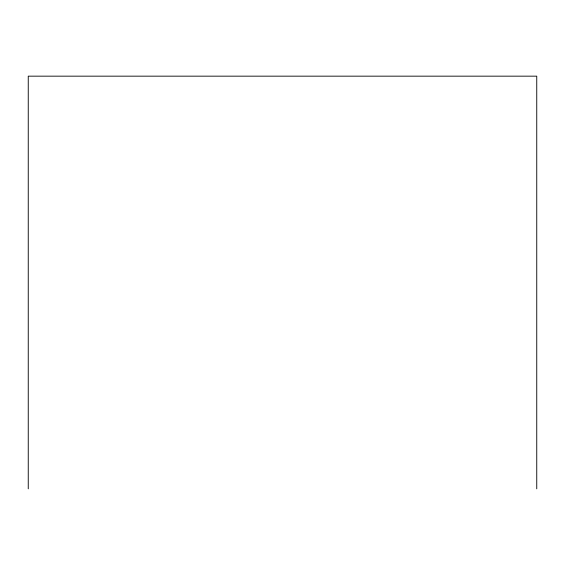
<?xml version="1.0" encoding="UTF-8"?>
<svg xmlns="http://www.w3.org/2000/svg" width="565" height="565" viewBox="0 0 565 565"><rect width="100%" height="100%" fill="white"/><g stroke="black" fill="none" stroke-linecap="round" stroke-linejoin="round"><path stroke-width="0.85" d="M536.75 488.838L536.75 76.162L28.25 76.162L28.25 488.838"/></g></svg>
